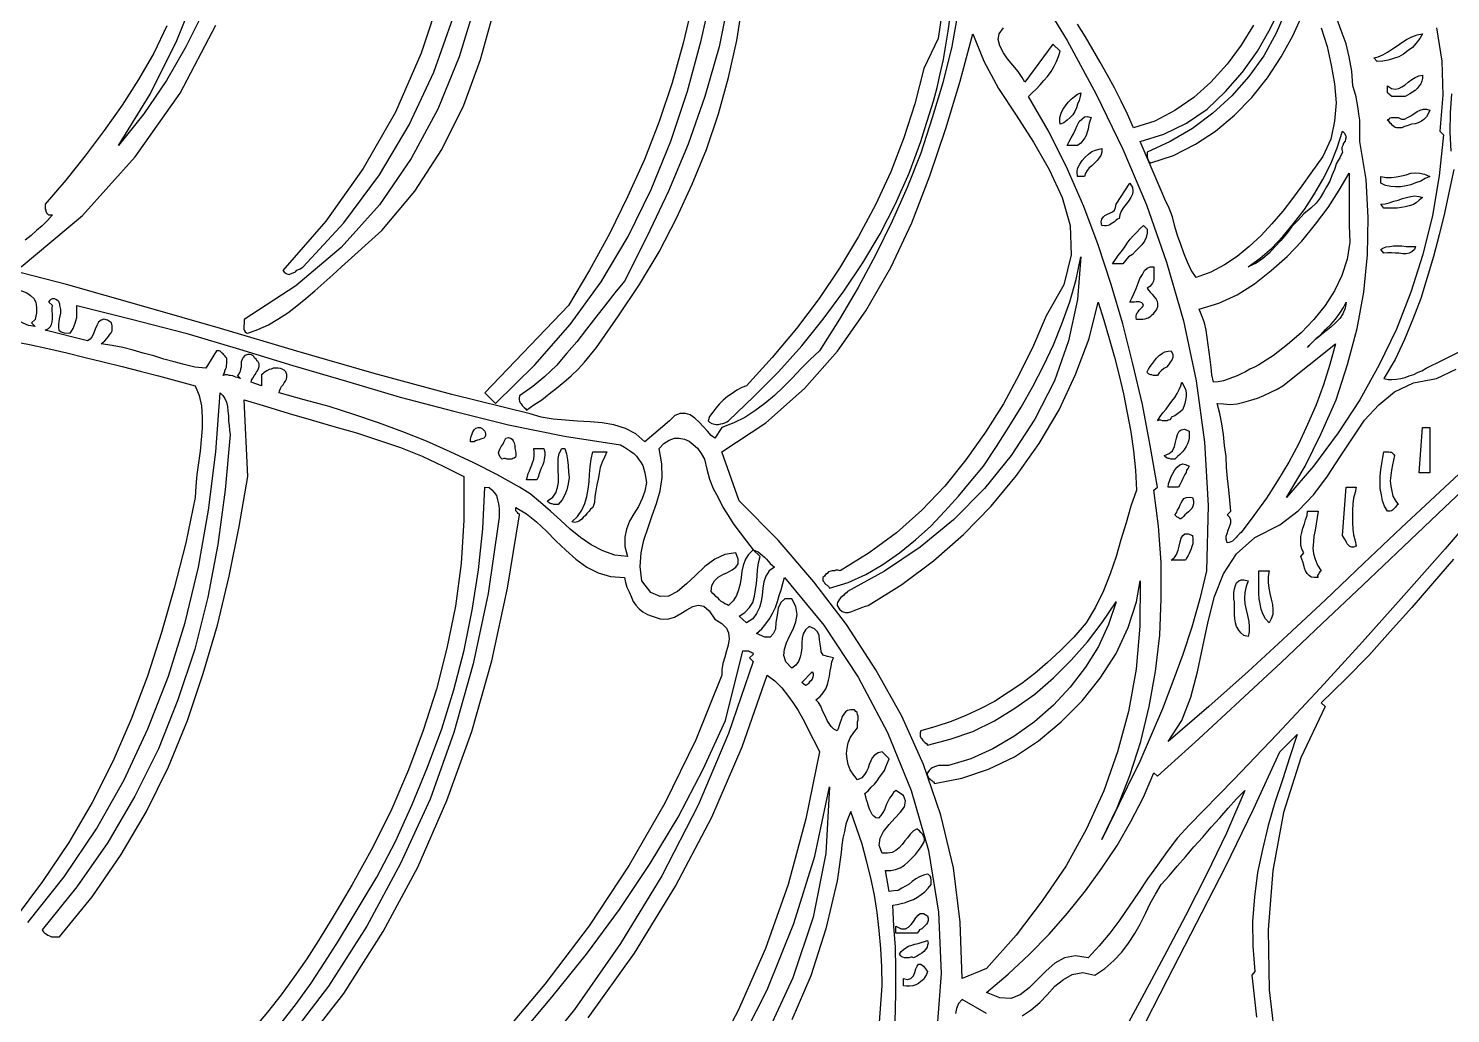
# Model space of a CAD drawing. Extents: x 0.06 to 7.13, y 0.03 to 9.11.
# Drawn here: x 2.583 to 5.284, y 1.072 to 2.943 of the extents above; entities that cross this region are included whole.
import ezdxf

# ---------------------------------------------------------------- set-up
doc = ezdxf.new("R2010")
doc.units = 0
doc.layers.add('1', color=7, linetype='Continuous')

msp = doc.modelspace()

# ---------------------------------------------------------------- linework, layer by layer
for points in [[(5.231, 2.933), (5.226, 2.924), (5.219, 2.915), (5.212, 2.907), (5.204, 2.901), (5.195, 2.894), (5.186, 2.889), (5.176, 2.886), (5.166, 2.883), (5.156, 2.881), (5.145, 2.88), (5.139, 2.887), (5.147, 2.889), (5.156, 2.893), (5.165, 2.898), (5.174, 2.904), (5.183, 2.91), (5.192, 2.916), (5.201, 2.922), (5.211, 2.927), (5.221, 2.931), (5.231, 2.933)], [(5.231, 2.854), (5.231, 2.848), (5.23, 2.843), (5.228, 2.838), (5.225, 2.834), (5.221, 2.829), (5.217, 2.825), (5.212, 2.822), (5.207, 2.819), (5.203, 2.816), (5.198, 2.814), (5.195, 2.814), (5.191, 2.814), (5.187, 2.814), (5.184, 2.814), (5.18, 2.814), (5.177, 2.814), (5.173, 2.814), (5.17, 2.816), (5.168, 2.818), (5.165, 2.821), (5.165, 2.834), (5.172, 2.829), (5.179, 2.828), (5.186, 2.829), (5.192, 2.832), (5.198, 2.836), (5.204, 2.841), (5.211, 2.846), (5.217, 2.85), (5.224, 2.853), (5.231, 2.854)], [(4.582, 2.821), (4.581, 2.814), (4.579, 2.806), (4.576, 2.799), (4.574, 2.792), (4.571, 2.785), (4.567, 2.779), (4.562, 2.774), (4.556, 2.769), (4.55, 2.764), (4.543, 2.761), (4.542, 2.767), (4.542, 2.774), (4.545, 2.782), (4.548, 2.789), (4.553, 2.796), (4.558, 2.803), (4.564, 2.809), (4.57, 2.814), (4.576, 2.818), (4.582, 2.821)], [(5.286, 2.819), (5.284, 2.783), (5.283, 2.746), (5.285, 2.71)], [(5.245, 2.788), (5.242, 2.781), (5.239, 2.775), (5.234, 2.77), (5.229, 2.767), (5.223, 2.764), (5.217, 2.762), (5.21, 2.761), (5.204, 2.759), (5.197, 2.757), (5.192, 2.754), (5.188, 2.754), (5.185, 2.754), (5.182, 2.754), (5.179, 2.755), (5.177, 2.757), (5.174, 2.759), (5.172, 2.761), (5.17, 2.763), (5.168, 2.766), (5.165, 2.768), (5.166, 2.77), (5.168, 2.771), (5.17, 2.773), (5.172, 2.774), (5.174, 2.774), (5.177, 2.774), (5.179, 2.774), (5.182, 2.774), (5.185, 2.774), (5.191, 2.771), (5.197, 2.771), (5.203, 2.774), (5.209, 2.777), (5.215, 2.781), (5.221, 2.785), (5.227, 2.788), (5.233, 2.79), (5.239, 2.79), (5.245, 2.788)], [(4.602, 2.774), (4.6, 2.769), (4.598, 2.763), (4.597, 2.757), (4.596, 2.752), (4.594, 2.746), (4.592, 2.74), (4.59, 2.735), (4.586, 2.73), (4.582, 2.725), (4.576, 2.721), (4.556, 2.721), (4.56, 2.728), (4.564, 2.735), (4.568, 2.743), (4.572, 2.751), (4.575, 2.759), (4.579, 2.766), (4.584, 2.771), (4.589, 2.775), (4.595, 2.776), (4.602, 2.774)], [(4.622, 2.715), (4.622, 2.708), (4.62, 2.702), (4.617, 2.697), (4.613, 2.692), (4.608, 2.687), (4.603, 2.682), (4.598, 2.678), (4.594, 2.673), (4.591, 2.668), (4.589, 2.662), (4.576, 2.662), (4.575, 2.67), (4.576, 2.677), (4.58, 2.685), (4.585, 2.692), (4.59, 2.698), (4.597, 2.704), (4.603, 2.709), (4.61, 2.712), (4.617, 2.714), (4.622, 2.715)], [(5.291, 2.675), (5.282, 2.634), (5.273, 2.592), (5.263, 2.551), (5.252, 2.51), (5.24, 2.47), (5.228, 2.43), (5.213, 2.391), (5.197, 2.352), (5.179, 2.314), (5.158, 2.278), (5.166, 2.276), (5.173, 2.276), (5.182, 2.277), (5.19, 2.278), (5.198, 2.28), (5.206, 2.283), (5.215, 2.286), (5.223, 2.29), (5.23, 2.293), (5.238, 2.298), (5.269, 2.313), (5.301, 2.329)], [(4.655, 2.582), (4.652, 2.581), (4.649, 2.579), (4.646, 2.576), (4.643, 2.574), (4.64, 2.572), (4.637, 2.57), (4.634, 2.569), (4.63, 2.568), (4.627, 2.568), (4.622, 2.569), (4.621, 2.576), (4.622, 2.581), (4.625, 2.585), (4.628, 2.588), (4.633, 2.59), (4.637, 2.592), (4.642, 2.595), (4.646, 2.598), (4.648, 2.603), (4.649, 2.609), (4.675, 2.649), (4.68, 2.641), (4.681, 2.634), (4.68, 2.628), (4.677, 2.622), (4.673, 2.615), (4.668, 2.609), (4.663, 2.603), (4.659, 2.596), (4.656, 2.589), (4.655, 2.582)], [(5.245, 2.662), (5.236, 2.658), (5.228, 2.653), (5.218, 2.65), (5.209, 2.646), (5.2, 2.644), (5.19, 2.642), (5.18, 2.642), (5.171, 2.643), (5.161, 2.645), (5.152, 2.649), (5.152, 2.662), (5.162, 2.66), (5.172, 2.66), (5.182, 2.661), (5.191, 2.663), (5.2, 2.665), (5.209, 2.668), (5.218, 2.669), (5.226, 2.668), (5.235, 2.666), (5.245, 2.662)], [(5.231, 2.622), (5.225, 2.617), (5.219, 2.612), (5.213, 2.608), (5.206, 2.606), (5.198, 2.604), (5.191, 2.603), (5.183, 2.602), (5.175, 2.602), (5.167, 2.602), (5.158, 2.602), (5.152, 2.609), (5.16, 2.61), (5.168, 2.612), (5.177, 2.615), (5.185, 2.617), (5.193, 2.62), (5.201, 2.622), (5.209, 2.624), (5.216, 2.625), (5.224, 2.624), (5.231, 2.622)], [(4.708, 2.562), (4.708, 2.554), (4.706, 2.546), (4.703, 2.539), (4.698, 2.532), (4.692, 2.526), (4.686, 2.52), (4.68, 2.514), (4.673, 2.509), (4.667, 2.502), (4.662, 2.496), (4.642, 2.496), (4.648, 2.504), (4.653, 2.512), (4.659, 2.519), (4.665, 2.527), (4.67, 2.535), (4.676, 2.543), (4.682, 2.55), (4.689, 2.557), (4.695, 2.563), (4.701, 2.569), (4.708, 2.562)], [(5.218, 2.529), (5.216, 2.523), (5.211, 2.519), (5.206, 2.516), (5.2, 2.515), (5.194, 2.515), (5.186, 2.516), (5.179, 2.516), (5.172, 2.517), (5.165, 2.517), (5.158, 2.516), (5.152, 2.523), (5.156, 2.526), (5.162, 2.528), (5.169, 2.529), (5.176, 2.53), (5.185, 2.53), (5.192, 2.53), (5.2, 2.529), (5.207, 2.529), (5.213, 2.529), (5.218, 2.529)], [(4.721, 2.49), (4.721, 2.485), (4.721, 2.48), (4.721, 2.476), (4.721, 2.471), (4.721, 2.467), (4.72, 2.463), (4.718, 2.459), (4.716, 2.456), (4.713, 2.453), (4.708, 2.45), (4.711, 2.446), (4.714, 2.442), (4.718, 2.438), (4.721, 2.434), (4.725, 2.429), (4.727, 2.425), (4.728, 2.42), (4.728, 2.414), (4.726, 2.409), (4.721, 2.403), (4.719, 2.4), (4.716, 2.397), (4.713, 2.395), (4.71, 2.393), (4.707, 2.392), (4.704, 2.391), (4.7, 2.39), (4.696, 2.39), (4.692, 2.39), (4.688, 2.39), (4.687, 2.394), (4.687, 2.397), (4.688, 2.4), (4.689, 2.403), (4.691, 2.405), (4.693, 2.408), (4.695, 2.41), (4.697, 2.412), (4.699, 2.414), (4.701, 2.417), (4.7, 2.42), (4.698, 2.422), (4.695, 2.423), (4.693, 2.424), (4.69, 2.424), (4.687, 2.424), (4.684, 2.423), (4.681, 2.423), (4.678, 2.423), (4.675, 2.423), (4.679, 2.431), (4.683, 2.439), (4.687, 2.449), (4.691, 2.459), (4.694, 2.468), (4.699, 2.476), (4.703, 2.483), (4.708, 2.488), (4.714, 2.49), (4.721, 2.49)], [(4.754, 2.331), (4.757, 2.324), (4.757, 2.318), (4.755, 2.313), (4.752, 2.309), (4.749, 2.304), (4.745, 2.3), (4.74, 2.297), (4.735, 2.293), (4.731, 2.289), (4.728, 2.284), (4.725, 2.284), (4.722, 2.284), (4.72, 2.284), (4.717, 2.285), (4.715, 2.285), (4.713, 2.286), (4.711, 2.287), (4.709, 2.289), (4.708, 2.291), (4.711, 2.296), (4.714, 2.301), (4.718, 2.307), (4.722, 2.312), (4.726, 2.317), (4.731, 2.322), (4.737, 2.326), (4.742, 2.329), (4.748, 2.33), (4.754, 2.331)], [(4.781, 2.258), (4.782, 2.251), (4.782, 2.244), (4.781, 2.237), (4.78, 2.231), (4.778, 2.225), (4.775, 2.219), (4.771, 2.215), (4.766, 2.211), (4.761, 2.207), (4.754, 2.205), (4.753, 2.202), (4.751, 2.2), (4.748, 2.199), (4.746, 2.198), (4.743, 2.198), (4.74, 2.198), (4.737, 2.198), (4.734, 2.199), (4.731, 2.199), (4.728, 2.198), (4.733, 2.206), (4.738, 2.213), (4.744, 2.22), (4.75, 2.228), (4.755, 2.235), (4.761, 2.242), (4.765, 2.25), (4.769, 2.257), (4.772, 2.264), (4.774, 2.271), (4.781, 2.258)], [(3.45, 2.178), (3.451, 2.173), (3.451, 2.17), (3.45, 2.167), (3.448, 2.165), (3.446, 2.164), (3.442, 2.163), (3.439, 2.162), (3.436, 2.161), (3.432, 2.16), (3.43, 2.158), (3.423, 2.158), (3.423, 2.163), (3.424, 2.168), (3.426, 2.173), (3.427, 2.177), (3.43, 2.181), (3.433, 2.184), (3.437, 2.185), (3.441, 2.185), (3.445, 2.183), (3.45, 2.178)], [(3.509, 2.132), (3.508, 2.129), (3.506, 2.127), (3.503, 2.126), (3.501, 2.125), (3.498, 2.125), (3.495, 2.125), (3.492, 2.125), (3.489, 2.126), (3.486, 2.126), (3.483, 2.125), (3.479, 2.129), (3.477, 2.133), (3.476, 2.137), (3.477, 2.141), (3.479, 2.145), (3.481, 2.149), (3.484, 2.153), (3.486, 2.157), (3.488, 2.161), (3.49, 2.165), (3.495, 2.166), (3.499, 2.165), (3.502, 2.163), (3.504, 2.16), (3.506, 2.156), (3.507, 2.151), (3.507, 2.146), (3.508, 2.141), (3.509, 2.136), (3.509, 2.132)], [(4.788, 2.178), (4.788, 2.172), (4.788, 2.165), (4.787, 2.159), (4.785, 2.154), (4.782, 2.149), (4.779, 2.144), (4.775, 2.139), (4.77, 2.134), (4.766, 2.13), (4.761, 2.125), (4.758, 2.125), (4.755, 2.125), (4.753, 2.125), (4.75, 2.126), (4.748, 2.126), (4.746, 2.127), (4.744, 2.128), (4.742, 2.13), (4.741, 2.132), (4.75, 2.136), (4.756, 2.141), (4.76, 2.149), (4.762, 2.157), (4.764, 2.165), (4.766, 2.172), (4.769, 2.178), (4.773, 2.181), (4.779, 2.182), (4.788, 2.178)], [(5.245, 2.099), (5.225, 2.099), (5.231, 2.185), (5.245, 2.185), (5.245, 2.099)], [(3.562, 2.145), (3.564, 2.138), (3.564, 2.132), (3.563, 2.125), (3.562, 2.12), (3.56, 2.114), (3.557, 2.108), (3.555, 2.103), (3.553, 2.097), (3.551, 2.091), (3.549, 2.086), (3.529, 2.086), (3.531, 2.092), (3.532, 2.098), (3.535, 2.103), (3.537, 2.108), (3.539, 2.114), (3.541, 2.12), (3.543, 2.125), (3.544, 2.132), (3.544, 2.138), (3.543, 2.145), (3.562, 2.145)], [(3.602, 2.145), (3.605, 2.135), (3.607, 2.124), (3.608, 2.113), (3.609, 2.101), (3.61, 2.09), (3.608, 2.078), (3.606, 2.067), (3.602, 2.057), (3.597, 2.048), (3.589, 2.039), (3.586, 2.039), (3.583, 2.039), (3.581, 2.039), (3.578, 2.04), (3.576, 2.04), (3.574, 2.041), (3.572, 2.042), (3.57, 2.044), (3.569, 2.046), (3.579, 2.053), (3.585, 2.061), (3.588, 2.071), (3.59, 2.081), (3.59, 2.092), (3.589, 2.104), (3.589, 2.115), (3.589, 2.126), (3.591, 2.136), (3.596, 2.145), (3.602, 2.145)], [(3.682, 2.139), (3.677, 2.129), (3.673, 2.119), (3.669, 2.109), (3.667, 2.098), (3.665, 2.087), (3.663, 2.076), (3.661, 2.065), (3.659, 2.054), (3.658, 2.043), (3.655, 2.033), (3.651, 2.03), (3.648, 2.026), (3.644, 2.022), (3.641, 2.018), (3.637, 2.014), (3.634, 2.011), (3.63, 2.008), (3.626, 2.006), (3.621, 2.005), (3.615, 2.006), (3.626, 2.016), (3.634, 2.028), (3.64, 2.041), (3.644, 2.054), (3.646, 2.068), (3.648, 2.082), (3.649, 2.096), (3.65, 2.111), (3.652, 2.125), (3.655, 2.139), (3.682, 2.139)], [(5.178, 2.132), (5.176, 2.123), (5.174, 2.114), (5.172, 2.104), (5.171, 2.094), (5.17, 2.084), (5.171, 2.074), (5.173, 2.064), (5.175, 2.055), (5.179, 2.047), (5.185, 2.039), (5.183, 2.038), (5.181, 2.036), (5.18, 2.034), (5.178, 2.032), (5.176, 2.03), (5.174, 2.028), (5.172, 2.027), (5.17, 2.026), (5.168, 2.026), (5.165, 2.026), (5.159, 2.036), (5.155, 2.046), (5.153, 2.057), (5.151, 2.069), (5.151, 2.081), (5.151, 2.093), (5.152, 2.105), (5.154, 2.117), (5.156, 2.128), (5.158, 2.139), (5.161, 2.139), (5.164, 2.139), (5.167, 2.139), (5.17, 2.138), (5.172, 2.138), (5.174, 2.137), (5.175, 2.136), (5.177, 2.134), (5.178, 2.132)], [(4.788, 2.112), (4.786, 2.108), (4.783, 2.104), (4.782, 2.1), (4.78, 2.096), (4.778, 2.092), (4.776, 2.088), (4.774, 2.084), (4.772, 2.08), (4.77, 2.076), (4.768, 2.072), (4.748, 2.072), (4.749, 2.078), (4.751, 2.085), (4.754, 2.092), (4.757, 2.098), (4.761, 2.105), (4.765, 2.11), (4.77, 2.114), (4.776, 2.116), (4.781, 2.115), (4.788, 2.112)], [(5.105, 2.072), (5.103, 2.062), (5.1, 2.051), (5.099, 2.04), (5.098, 2.028), (5.098, 2.016), (5.098, 2.004), (5.099, 1.992), (5.1, 1.981), (5.103, 1.97), (5.105, 1.96), (5.1, 1.958), (5.097, 1.958), (5.093, 1.959), (5.091, 1.961), (5.088, 1.964), (5.087, 1.967), (5.085, 1.971), (5.083, 1.974), (5.081, 1.977), (5.079, 1.98), (5.086, 2.072), (5.105, 2.072)], [(4.794, 2.052), (4.796, 2.046), (4.796, 2.04), (4.795, 2.036), (4.793, 2.031), (4.79, 2.028), (4.787, 2.025), (4.783, 2.022), (4.78, 2.019), (4.777, 2.016), (4.774, 2.013), (4.772, 2.012), (4.77, 2.012), (4.769, 2.013), (4.767, 2.014), (4.765, 2.015), (4.764, 2.016), (4.762, 2.018), (4.761, 2.019), (4.764, 2.023), (4.766, 2.028), (4.769, 2.033), (4.771, 2.038), (4.773, 2.042), (4.776, 2.047), (4.778, 2.05), (4.783, 2.052), (4.788, 2.053), (4.794, 2.052)], [(5.033, 2.026), (5.031, 2.014), (5.029, 2.002), (5.027, 1.99), (5.025, 1.979), (5.024, 1.968), (5.023, 1.956), (5.024, 1.945), (5.027, 1.935), (5.032, 1.924), (5.039, 1.913), (5.038, 1.912), (5.036, 1.911), (5.035, 1.909), (5.034, 1.908), (5.033, 1.906), (5.032, 1.904), (5.032, 1.902), (5.033, 1.9), (5.026, 1.9), (5.02, 1.901), (5.016, 1.904), (5.012, 1.908), (5.009, 1.913), (5.007, 1.918), (5.006, 1.924), (5.004, 1.93), (5.002, 1.935), (5, 1.94), (5.006, 1.947), (5.002, 1.954), (5, 1.962), (5, 1.971), (5, 1.978), (5.002, 1.986), (5.004, 1.994), (5.007, 2.002), (5.009, 2.01), (5.012, 2.018), (5.013, 2.026), (5.033, 2.026)], [(4.794, 1.98), (4.795, 1.974), (4.795, 1.969), (4.795, 1.964), (4.793, 1.959), (4.792, 1.955), (4.79, 1.95), (4.788, 1.946), (4.786, 1.942), (4.783, 1.937), (4.781, 1.933), (4.754, 1.933), (4.76, 1.938), (4.764, 1.944), (4.767, 1.952), (4.769, 1.96), (4.771, 1.968), (4.773, 1.975), (4.776, 1.98), (4.78, 1.983), (4.786, 1.983), (4.794, 1.98)], [(5.29, 1.935), (5.25, 1.889), (5.211, 1.843), (5.17, 1.798), (5.129, 1.752), (5.085, 1.707), (5.039, 1.662), (5.046, 1.655), (5, 1.558), (4.967, 1.454), (4.947, 1.344), (4.938, 1.231), (4.94, 1.117), (4.953, 1.003)], [(4.9, 1.894), (4.896, 1.883), (4.894, 1.872), (4.893, 1.861), (4.894, 1.85), (4.896, 1.839), (4.899, 1.828), (4.901, 1.817), (4.902, 1.807), (4.902, 1.797), (4.9, 1.788), (4.892, 1.79), (4.886, 1.795), (4.882, 1.8), (4.878, 1.807), (4.876, 1.814), (4.875, 1.822), (4.874, 1.83), (4.874, 1.838), (4.874, 1.846), (4.874, 1.854), (4.873, 1.86), (4.873, 1.866), (4.873, 1.872), (4.874, 1.879), (4.876, 1.885), (4.878, 1.89), (4.882, 1.894), (4.887, 1.896), (4.892, 1.896), (4.9, 1.894)], [(4.94, 1.913), (4.938, 1.902), (4.938, 1.891), (4.939, 1.88), (4.941, 1.87), (4.944, 1.859), (4.946, 1.849), (4.947, 1.839), (4.947, 1.83), (4.944, 1.822), (4.94, 1.814), (4.933, 1.822), (4.928, 1.831), (4.925, 1.84), (4.923, 1.85), (4.921, 1.86), (4.92, 1.87), (4.92, 1.881), (4.92, 1.892), (4.92, 1.903), (4.92, 1.913), (4.94, 1.913)], [(4.195, 0.995), (4.205, 1.125), (4.204, 1.161), (4.202, 1.196), (4.199, 1.23), (4.195, 1.264), (4.19, 1.297), (4.183, 1.33), (4.175, 1.362), (4.167, 1.394), (4.156, 1.425), (4.145, 1.456), (4.14, 1.444), (4.136, 1.432), (4.133, 1.418), (4.13, 1.405), (4.128, 1.392), (4.127, 1.378), (4.125, 1.365), (4.123, 1.351), (4.121, 1.337), (4.119, 1.324), (4.098, 1.233), (4.069, 1.144), (4.033, 1.06)], [(4.291, 1.258), (4.292, 1.253), (4.292, 1.249), (4.291, 1.245), (4.289, 1.242), (4.286, 1.239), (4.283, 1.236), (4.28, 1.233), (4.276, 1.231), (4.274, 1.228), (4.271, 1.225), (4.231, 1.225), (4.231, 1.238), (4.241, 1.233), (4.249, 1.233), (4.255, 1.236), (4.26, 1.241), (4.264, 1.247), (4.269, 1.254), (4.273, 1.259), (4.277, 1.262), (4.283, 1.262), (4.291, 1.258)], [(4.291, 1.211), (4.292, 1.206), (4.291, 1.202), (4.29, 1.198), (4.287, 1.194), (4.284, 1.19), (4.28, 1.187), (4.276, 1.184), (4.272, 1.182), (4.268, 1.18), (4.264, 1.178), (4.262, 1.179), (4.259, 1.179), (4.256, 1.178), (4.253, 1.178), (4.25, 1.178), (4.247, 1.178), (4.244, 1.179), (4.242, 1.18), (4.24, 1.182), (4.238, 1.185), (4.241, 1.19), (4.245, 1.194), (4.25, 1.197), (4.255, 1.2), (4.261, 1.202), (4.267, 1.204), (4.273, 1.205), (4.279, 1.207), (4.285, 1.209), (4.291, 1.211)], [(4.291, 1.152), (4.289, 1.146), (4.286, 1.141), (4.283, 1.137), (4.278, 1.133), (4.274, 1.129), (4.269, 1.127), (4.263, 1.125), (4.257, 1.124), (4.251, 1.124), (4.245, 1.125), (4.245, 1.139), (4.253, 1.137), (4.259, 1.139), (4.264, 1.144), (4.267, 1.15), (4.269, 1.157), (4.271, 1.162), (4.274, 1.166), (4.278, 1.166), (4.283, 1.162), (4.291, 1.152)], [(4.403, 1.072), (4.357, 1.099), (4.35, 1.091), (4.346, 1.082), (4.344, 1.072)]]:
    msp.add_lwpolyline(points)
at = {"layer": '1'}
for points in [[(2.915, 2.974), (2.882, 2.908), (2.845, 2.844), (2.802, 2.781), (2.754, 2.721), (2.814, 2.818), (2.865, 2.92), (2.908, 3.027)], [(3.367, 3.011), (3.329, 2.896), (3.28, 2.784), (3.219, 2.677), (3.148, 2.577), (3.066, 2.483), (3.07, 2.479), (3.074, 2.477), (3.078, 2.476), (3.081, 2.477), (3.086, 2.479), (3.09, 2.481), (3.093, 2.484), (3.098, 2.486), (3.101, 2.488), (3.105, 2.49), (3.182, 2.574), (3.25, 2.665), (3.306, 2.76), (3.353, 2.86), (3.39, 2.964)], [(3.845, 2.992), (3.827, 2.915), (3.806, 2.84), (3.781, 2.766), (3.753, 2.694), (3.721, 2.623), (3.687, 2.553), (3.649, 2.484), (3.609, 2.417), (3.45, 2.251), (3.47, 2.231), (3.545, 2.304), (3.612, 2.381), (3.671, 2.462), (3.722, 2.548), (3.766, 2.637), (3.803, 2.729), (3.835, 2.824), (3.861, 2.92), (3.883, 3.019)], [(3.914, 3.003), (3.895, 2.908), (3.868, 2.814), (3.836, 2.723), (3.799, 2.634), (3.758, 2.547), (3.715, 2.463), (3.697, 2.441), (3.679, 2.418), (3.661, 2.395), (3.643, 2.372), (3.625, 2.348), (3.606, 2.326), (3.586, 2.303), (3.564, 2.282), (3.541, 2.263), (3.516, 2.245), (3.515, 2.241), (3.515, 2.238), (3.516, 2.235), (3.517, 2.232), (3.519, 2.23), (3.521, 2.227), (3.523, 2.225), (3.525, 2.223), (3.527, 2.221), (3.529, 2.218), (3.543, 2.228), (3.558, 2.238), (3.572, 2.249), (3.586, 2.26), (3.6, 2.271), (3.614, 2.283), (3.627, 2.296), (3.639, 2.309), (3.651, 2.323), (3.662, 2.337), (3.704, 2.397), (3.744, 2.457), (3.781, 2.519), (3.814, 2.583), (3.844, 2.647), (3.871, 2.713), (3.894, 2.781), (3.913, 2.85), (3.929, 2.92), (3.94, 2.993)], [(4.496, 3.019), (4.556, 2.92), (4.611, 2.818), (4.662, 2.714), (4.707, 2.608), (4.745, 2.499), (4.777, 2.388), (4.801, 2.274), (4.817, 2.157), (4.824, 2.037), (4.821, 1.913), (4.808, 1.86), (4.793, 1.806), (4.776, 1.754), (4.757, 1.703), (4.737, 1.651), (4.716, 1.601), (4.694, 1.551), (4.67, 1.502), (4.646, 1.452), (4.622, 1.403), (4.651, 1.463), (4.675, 1.524), (4.696, 1.589), (4.712, 1.655), (4.724, 1.722), (4.732, 1.791), (4.735, 1.86), (4.735, 1.929), (4.73, 1.998), (4.721, 2.066), (4.728, 2.072), (4.714, 2.151), (4.699, 2.229), (4.681, 2.306), (4.662, 2.382), (4.64, 2.457), (4.615, 2.532), (4.588, 2.605), (4.557, 2.676), (4.522, 2.746), (4.483, 2.814), (4.49, 2.821), (4.497, 2.828), (4.505, 2.836), (4.512, 2.844), (4.519, 2.852), (4.526, 2.861), (4.531, 2.87), (4.536, 2.88), (4.54, 2.89), (4.543, 2.9), (4.529, 2.913), (4.476, 2.841), (4.471, 2.85), (4.463, 2.861), (4.453, 2.873), (4.443, 2.885), (4.435, 2.897), (4.428, 2.91), (4.425, 2.922), (4.427, 2.933), (4.435, 2.944)], [(4.35, 2.98), (4.337, 2.909), (4.32, 2.84), (4.3, 2.773), (4.278, 2.706), (4.252, 2.641), (4.224, 2.577), (4.193, 2.514), (4.159, 2.451), (4.124, 2.391), (4.086, 2.331), (4.068, 2.314), (4.051, 2.297), (4.034, 2.279), (4.017, 2.262), (4, 2.246), (3.982, 2.231), (3.963, 2.217), (3.944, 2.204), (3.923, 2.194), (3.9, 2.185), (3.887, 2.165), (3.88, 2.17), (3.873, 2.178), (3.865, 2.187), (3.857, 2.195), (3.849, 2.203), (3.84, 2.209), (3.831, 2.212), (3.821, 2.212), (3.811, 2.208), (3.801, 2.198), (3.754, 2.158), (3.737, 2.173), (3.717, 2.183), (3.695, 2.19), (3.673, 2.194), (3.65, 2.196), (3.626, 2.197), (3.603, 2.199), (3.58, 2.201), (3.557, 2.205), (3.536, 2.211), (3.387, 2.248), (3.24, 2.288), (3.093, 2.33), (2.948, 2.373), (2.802, 2.415), (2.655, 2.457), (2.507, 2.495)], [(3.433, 2.992), (3.401, 2.889), (3.361, 2.79), (3.31, 2.696), (3.25, 2.608), (3.177, 2.527), (3.091, 2.454), (2.993, 2.39), (2.993, 2.387), (2.993, 2.384), (2.993, 2.382), (2.992, 2.379), (2.992, 2.375), (2.992, 2.372), (2.993, 2.37), (2.995, 2.367), (2.997, 2.365), (3, 2.364), (3.019, 2.371), (3.039, 2.38), (3.057, 2.391), (3.076, 2.403), (3.093, 2.416), (3.11, 2.43), (3.127, 2.445), (3.144, 2.46), (3.161, 2.475), (3.178, 2.49), (3.254, 2.559), (3.317, 2.634), (3.368, 2.713), (3.41, 2.797), (3.442, 2.884), (3.467, 2.975)], [(4.319, 2.976), (4.311, 2.924), (4.284, 2.867), (4.267, 2.8), (4.246, 2.735), (4.221, 2.671), (4.192, 2.608), (4.16, 2.548), (4.124, 2.488), (4.085, 2.43), (4.042, 2.373), (3.996, 2.318), (3.947, 2.264), (3.938, 2.261), (3.929, 2.256), (3.92, 2.25), (3.911, 2.244), (3.903, 2.237), (3.896, 2.23), (3.889, 2.222), (3.883, 2.214), (3.877, 2.206), (3.874, 2.198), (3.877, 2.195), (3.881, 2.193), (3.884, 2.192), (3.889, 2.191), (3.894, 2.191), (3.898, 2.192), (3.902, 2.193), (3.906, 2.194), (3.91, 2.196), (3.913, 2.198), (3.961, 2.244), (4.008, 2.291), (4.052, 2.34), (4.093, 2.391), (4.132, 2.444), (4.168, 2.498), (4.201, 2.553), (4.23, 2.61), (4.256, 2.668), (4.278, 2.728), (4.286, 2.753), (4.294, 2.779), (4.302, 2.805), (4.309, 2.831), (4.315, 2.857), (4.321, 2.884), (4.326, 2.911), (4.33, 2.938), (4.334, 2.965)], [(5.039, 2.944), (5.05, 2.909), (5.058, 2.873), (5.064, 2.838), (5.067, 2.802), (5.064, 2.767), (5.057, 2.733), (5.042, 2.7), (5.019, 2.668), (5.002, 2.644), (4.984, 2.62), (4.966, 2.596), (4.945, 2.572), (4.925, 2.55), (4.902, 2.529), (4.879, 2.51), (4.855, 2.494), (4.829, 2.48), (4.801, 2.47), (4.792, 2.484), (4.785, 2.499), (4.778, 2.516), (4.772, 2.533), (4.766, 2.55), (4.761, 2.567), (4.756, 2.585), (4.75, 2.602), (4.742, 2.619), (4.735, 2.635), (4.695, 2.728), (4.74, 2.742), (4.783, 2.763), (4.822, 2.79), (4.857, 2.823), (4.889, 2.86), (4.918, 2.9), (4.942, 2.942), (4.963, 2.985)], [(4.972, 2.978), (4.953, 2.934), (4.93, 2.891), (4.901, 2.852), (4.869, 2.815), (4.833, 2.782), (4.794, 2.753), (4.752, 2.728), (4.708, 2.708)], [(2.569, 2.49), (2.686, 2.588), (2.786, 2.699), (2.871, 2.82), (2.939, 2.949)], [(2.846, 2.948), (2.821, 2.896), (2.792, 2.846), (2.761, 2.797), (2.727, 2.749), (2.691, 2.701), (2.654, 2.655), (2.615, 2.609), (2.615, 2.606), (2.615, 2.603), (2.615, 2.6), (2.616, 2.598), (2.616, 2.596), (2.617, 2.593), (2.618, 2.592), (2.62, 2.59), (2.622, 2.589), (2.629, 2.589), (2.619, 2.578), (2.609, 2.568), (2.598, 2.559), (2.588, 2.55), (2.577, 2.541)], [(4.91, 2.949), (4.887, 2.911), (4.86, 2.875), (4.829, 2.841), (4.797, 2.812), (4.761, 2.787), (4.723, 2.767), (4.682, 2.754), (4.671, 2.78), (4.659, 2.805), (4.646, 2.83), (4.633, 2.854), (4.619, 2.879), (4.605, 2.903), (4.591, 2.927), (4.576, 2.951)], [(4.708, 2.708), (4.708, 2.705), (4.708, 2.702), (4.708, 2.7), (4.709, 2.697), (4.709, 2.695), (4.71, 2.693), (4.711, 2.691), (4.713, 2.689), (4.715, 2.688), (4.758, 2.702), (4.8, 2.723), (4.838, 2.748), (4.874, 2.778), (4.907, 2.812), (4.937, 2.849), (4.963, 2.889), (4.985, 2.929), (5.004, 2.971)], [(5.258, 2.944), (5.268, 2.881), (5.27, 2.816), (5.264, 2.748), (5.271, 2.741), (5.263, 2.663), (5.25, 2.588), (5.232, 2.514), (5.209, 2.442), (5.182, 2.372), (5.149, 2.304), (5.112, 2.238), (5.071, 2.175), (5.024, 2.112), (4.973, 2.052), (5.008, 2.112), (5.039, 2.174), (5.067, 2.238), (5.089, 2.305), (5.107, 2.373), (5.12, 2.442), (5.127, 2.513), (5.128, 2.584), (5.124, 2.656), (5.112, 2.728), (5.112, 2.737), (5.112, 2.747), (5.112, 2.758), (5.112, 2.769), (5.11, 2.78), (5.109, 2.791), (5.107, 2.802), (5.105, 2.813), (5.102, 2.824), (5.099, 2.834), (5.097, 2.862), (5.092, 2.889), (5.086, 2.914), (5.077, 2.939), (5.068, 2.964)], [(4.516, 2.397), (4.492, 2.341), (4.465, 2.286), (4.435, 2.23), (4.401, 2.176), (4.364, 2.124), (4.324, 2.074), (4.28, 2.028), (4.232, 1.985), (4.18, 1.947), (4.125, 1.913), (4.121, 1.914), (4.117, 1.914), (4.114, 1.913), (4.11, 1.913), (4.107, 1.912), (4.103, 1.911), (4.1, 1.908), (4.097, 1.906), (4.095, 1.903), (4.092, 1.9), (4.092, 1.897), (4.092, 1.895), (4.093, 1.893), (4.095, 1.891), (4.096, 1.889), (4.098, 1.887), (4.1, 1.886), (4.102, 1.884), (4.104, 1.882), (4.105, 1.88), (4.14, 1.891), (4.174, 1.906), (4.206, 1.925), (4.238, 1.947), (4.268, 1.972), (4.297, 1.998), (4.324, 2.026), (4.35, 2.055), (4.374, 2.084), (4.397, 2.112), (4.422, 2.149), (4.446, 2.187), (4.469, 2.224), (4.491, 2.263), (4.511, 2.302), (4.53, 2.342), (4.546, 2.382), (4.561, 2.424), (4.573, 2.466), (4.582, 2.509), (4.576, 2.428), (4.559, 2.35), (4.532, 2.274), (4.495, 2.201), (4.45, 2.132), (4.399, 2.069), (4.34, 2.01), (4.277, 1.958), (4.209, 1.912), (4.139, 1.874), (4.137, 1.871), (4.134, 1.869), (4.131, 1.866), (4.129, 1.864), (4.126, 1.862), (4.124, 1.859), (4.122, 1.856), (4.12, 1.853), (4.119, 1.85), (4.119, 1.847), (4.124, 1.84), (4.129, 1.836), (4.135, 1.834), (4.141, 1.834), (4.147, 1.836), (4.153, 1.838), (4.16, 1.841), (4.166, 1.843), (4.173, 1.846), (4.178, 1.847), (4.242, 1.887), (4.302, 1.932), (4.359, 1.982), (4.412, 2.036), (4.46, 2.094), (4.503, 2.155), (4.541, 2.219), (4.572, 2.286), (4.598, 2.354), (4.615, 2.423), (4.626, 2.389), (4.636, 2.354), (4.646, 2.319), (4.655, 2.284), (4.663, 2.249), (4.67, 2.213), (4.677, 2.177), (4.682, 2.141), (4.686, 2.104), (4.688, 2.066), (4.677, 2.036), (4.668, 2.004), (4.658, 1.972), (4.649, 1.94), (4.638, 1.907), (4.625, 1.875), (4.61, 1.844), (4.592, 1.814), (4.569, 1.787), (4.543, 1.761), (4.519, 1.739), (4.495, 1.718), (4.47, 1.699), (4.444, 1.682), (4.418, 1.665), (4.391, 1.651), (4.364, 1.638), (4.336, 1.627), (4.307, 1.617), (4.278, 1.609), (4.277, 1.605), (4.277, 1.602), (4.277, 1.599), (4.278, 1.596), (4.28, 1.594), (4.282, 1.591), (4.284, 1.589), (4.286, 1.587), (4.289, 1.585), (4.291, 1.582), (4.334, 1.593), (4.377, 1.608), (4.418, 1.628), (4.457, 1.652), (4.495, 1.679), (4.53, 1.71), (4.564, 1.743), (4.595, 1.778), (4.623, 1.815), (4.649, 1.854), (4.635, 1.811), (4.616, 1.769), (4.591, 1.73), (4.562, 1.692), (4.53, 1.658), (4.494, 1.626), (4.455, 1.598), (4.415, 1.575), (4.373, 1.556), (4.331, 1.543), (4.326, 1.543), (4.322, 1.543), (4.317, 1.543), (4.312, 1.543), (4.308, 1.542), (4.304, 1.541), (4.3, 1.539), (4.297, 1.537), (4.294, 1.534), (4.291, 1.529), (4.29, 1.526), (4.291, 1.524), (4.292, 1.522), (4.293, 1.52), (4.295, 1.518), (4.297, 1.516), (4.299, 1.515), (4.301, 1.513), (4.302, 1.512), (4.304, 1.509), (4.356, 1.519), (4.407, 1.536), (4.456, 1.56), (4.502, 1.59), (4.545, 1.626), (4.585, 1.666), (4.619, 1.709), (4.649, 1.756), (4.672, 1.805), (4.688, 1.854), (4.695, 1.894), (4.694, 1.808), (4.687, 1.726), (4.673, 1.646), (4.652, 1.569), (4.626, 1.495), (4.593, 1.423), (4.554, 1.353), (4.509, 1.286), (4.459, 1.221), (4.403, 1.158), (4.357, 1.139), (4.353, 1.246), (4.34, 1.349), (4.316, 1.449), (4.283, 1.545), (4.242, 1.637), (4.193, 1.725), (4.137, 1.811), (4.075, 1.892), (4.007, 1.971), (3.933, 2.046), (3.9, 2.139), (3.984, 2.194), (4.057, 2.259), (4.12, 2.33), (4.174, 2.407), (4.221, 2.489), (4.261, 2.574), (4.295, 2.663), (4.326, 2.753), (4.353, 2.843), (4.377, 2.933), (4.398, 2.881), (4.426, 2.829), (4.459, 2.778), (4.492, 2.727), (4.522, 2.675), (4.547, 2.622), (4.562, 2.569), (4.564, 2.513), (4.55, 2.456), (4.516, 2.397)], [(5.079, 2.708), (5.074, 2.697), (5.068, 2.687), (5.064, 2.675), (5.059, 2.664), (5.055, 2.653), (5.049, 2.642), (5.043, 2.632), (5.037, 2.621), (5.029, 2.611), (5.019, 2.602), (5.006, 2.591), (4.995, 2.579), (4.983, 2.567), (4.973, 2.553), (4.962, 2.54), (4.951, 2.528), (4.94, 2.516), (4.928, 2.506), (4.915, 2.497), (4.9, 2.49), (4.923, 2.507), (4.945, 2.526), (4.966, 2.548), (4.987, 2.573), (5.007, 2.599), (5.025, 2.627), (5.042, 2.656), (5.057, 2.686), (5.069, 2.716), (5.079, 2.748), (5.083, 2.744), (5.085, 2.74), (5.086, 2.737), (5.085, 2.733), (5.084, 2.729), (5.081, 2.725), (5.08, 2.721), (5.078, 2.717), (5.078, 2.713), (5.079, 2.708)], [(5.092, 2.569), (5.093, 2.537), (5.088, 2.505), (5.078, 2.474), (5.064, 2.445), (5.046, 2.417), (5.025, 2.39), (5.001, 2.365), (4.975, 2.343), (4.948, 2.322), (4.92, 2.304), (4.912, 2.3), (4.903, 2.296), (4.895, 2.291), (4.887, 2.287), (4.879, 2.283), (4.87, 2.28), (4.862, 2.277), (4.853, 2.274), (4.843, 2.272), (4.834, 2.271), (4.831, 2.285), (4.83, 2.299), (4.828, 2.314), (4.826, 2.328), (4.824, 2.342), (4.822, 2.356), (4.82, 2.37), (4.817, 2.384), (4.812, 2.397), (4.807, 2.41), (4.844, 2.421), (4.879, 2.437), (4.912, 2.458), (4.944, 2.483), (4.974, 2.51), (5.002, 2.539), (5.028, 2.571), (5.052, 2.603), (5.073, 2.636), (5.092, 2.668), (5.092, 2.658), (5.092, 2.648), (5.092, 2.637), (5.092, 2.626), (5.092, 2.615), (5.092, 2.605), (5.092, 2.595), (5.092, 2.586), (5.092, 2.577), (5.092, 2.569)], [(2.596, 2.39), (2.589, 2.384), (2.596, 2.377), (2.583, 2.379), (2.573, 2.383), (2.565, 2.388), (2.559, 2.394), (2.554, 2.401), (2.551, 2.409), (2.548, 2.418), (2.546, 2.427), (2.545, 2.438), (2.543, 2.45), (2.553, 2.449), (2.563, 2.447), (2.572, 2.444), (2.58, 2.441), (2.587, 2.436), (2.593, 2.43), (2.597, 2.423), (2.598, 2.413), (2.598, 2.403), (2.596, 2.39)], [(2.642, 2.417), (2.644, 2.409), (2.644, 2.402), (2.642, 2.394), (2.641, 2.387), (2.64, 2.381), (2.64, 2.375), (2.641, 2.37), (2.645, 2.367), (2.651, 2.365), (2.662, 2.364), (2.665, 2.368), (2.668, 2.373), (2.67, 2.378), (2.672, 2.383), (2.673, 2.388), (2.675, 2.394), (2.675, 2.399), (2.675, 2.405), (2.675, 2.411), (2.675, 2.417), (2.779, 2.391), (2.882, 2.364), (2.984, 2.334), (3.085, 2.303), (3.187, 2.273), (3.289, 2.243), (3.391, 2.216), (3.495, 2.19), (3.601, 2.169), (3.708, 2.152), (3.715, 2.148), (3.721, 2.144), (3.727, 2.14), (3.733, 2.136), (3.738, 2.131), (3.742, 2.125), (3.746, 2.12), (3.75, 2.113), (3.752, 2.106), (3.754, 2.099), (3.757, 2.081), (3.754, 2.064), (3.749, 2.05), (3.742, 2.035), (3.733, 2.021), (3.725, 2.007), (3.719, 1.992), (3.716, 1.977), (3.716, 1.959), (3.721, 1.94), (3.697, 1.943), (3.674, 1.951), (3.652, 1.962), (3.632, 1.976), (3.612, 1.992), (3.594, 2.009), (3.575, 2.026), (3.556, 2.043), (3.536, 2.059), (3.516, 2.072), (3.473, 2.096), (3.429, 2.118), (3.384, 2.139), (3.339, 2.159), (3.294, 2.177), (3.248, 2.194), (3.201, 2.21), (3.154, 2.225), (3.107, 2.238), (3.059, 2.251), (3.06, 2.255), (3.062, 2.259), (3.064, 2.263), (3.067, 2.266), (3.069, 2.27), (3.071, 2.273), (3.073, 2.277), (3.074, 2.281), (3.074, 2.286), (3.072, 2.291), (3.069, 2.294), (3.065, 2.296), (3.062, 2.297), (3.057, 2.298), (3.052, 2.298), (3.048, 2.298), (3.044, 2.296), (3.04, 2.295), (3.036, 2.293), (3.033, 2.291), (3.03, 2.289), (3.028, 2.287), (3.026, 2.285), (3.026, 2.282), (3.026, 2.279), (3.026, 2.276), (3.026, 2.273), (3.026, 2.27), (3.026, 2.267), (3.026, 2.264), (3.006, 2.271), (3.007, 2.275), (3.009, 2.279), (3.012, 2.283), (3.014, 2.286), (3.016, 2.29), (3.018, 2.293), (3.02, 2.297), (3.021, 2.301), (3.021, 2.306), (3.019, 2.311), (3.017, 2.312), (3.016, 2.314), (3.014, 2.316), (3.012, 2.318), (3.011, 2.32), (3.009, 2.322), (3.007, 2.323), (3.004, 2.324), (3.002, 2.324), (3, 2.324), (2.994, 2.322), (2.991, 2.318), (2.989, 2.314), (2.987, 2.31), (2.987, 2.305), (2.987, 2.3), (2.986, 2.296), (2.985, 2.292), (2.983, 2.288), (2.98, 2.284), (2.986, 2.278), (2.983, 2.279), (2.98, 2.28), (2.977, 2.281), (2.974, 2.282), (2.971, 2.283), (2.967, 2.284), (2.964, 2.284), (2.961, 2.285), (2.957, 2.285), (2.953, 2.284), (2.954, 2.287), (2.956, 2.29), (2.956, 2.293), (2.958, 2.297), (2.959, 2.3), (2.959, 2.303), (2.96, 2.307), (2.96, 2.31), (2.96, 2.314), (2.96, 2.317), (2.958, 2.319), (2.956, 2.321), (2.954, 2.323), (2.953, 2.325), (2.951, 2.326), (2.949, 2.328), (2.947, 2.33), (2.945, 2.331), (2.943, 2.331), (2.94, 2.331), (2.92, 2.298), (2.899, 2.3), (2.879, 2.305), (2.86, 2.31), (2.84, 2.315), (2.821, 2.321), (2.801, 2.326), (2.782, 2.332), (2.762, 2.337), (2.742, 2.341), (2.721, 2.344), (2.725, 2.347), (2.728, 2.35), (2.732, 2.354), (2.735, 2.358), (2.737, 2.361), (2.74, 2.365), (2.742, 2.369), (2.742, 2.373), (2.742, 2.378), (2.741, 2.384), (2.733, 2.389), (2.726, 2.391), (2.721, 2.389), (2.716, 2.385), (2.713, 2.379), (2.71, 2.372), (2.707, 2.365), (2.704, 2.358), (2.7, 2.353), (2.695, 2.35), (2.615, 2.37), (2.621, 2.373), (2.625, 2.377), (2.627, 2.381), (2.628, 2.386), (2.629, 2.391), (2.629, 2.396), (2.629, 2.401), (2.628, 2.406), (2.628, 2.412), (2.629, 2.417), (2.622, 2.423), (2.624, 2.427), (2.626, 2.429), (2.629, 2.43), (2.632, 2.43), (2.635, 2.429), (2.638, 2.427), (2.64, 2.425), (2.641, 2.423), (2.642, 2.42), (2.642, 2.417)], [(5.013, 2.337), (5.016, 2.341), (5.021, 2.346), (5.028, 2.353), (5.038, 2.361), (5.047, 2.371), (5.057, 2.381), (5.066, 2.391), (5.074, 2.402), (5.081, 2.413), (5.086, 2.423), (5.084, 2.412), (5.08, 2.401), (5.074, 2.392), (5.066, 2.384), (5.057, 2.376), (5.048, 2.369), (5.039, 2.361), (5.029, 2.354), (5.021, 2.346), (5.013, 2.337)], [(2.549, 2.35), (2.585, 2.343), (2.62, 2.335), (2.656, 2.327), (2.691, 2.318), (2.725, 2.31), (2.761, 2.301), (2.795, 2.292), (2.83, 2.283), (2.865, 2.274), (2.9, 2.264), (2.907, 2.246), (2.912, 2.226), (2.913, 2.205), (2.913, 2.184), (2.911, 2.162), (2.909, 2.14), (2.906, 2.118), (2.903, 2.096), (2.901, 2.074), (2.9, 2.052), (2.882, 1.966), (2.86, 1.88), (2.836, 1.796), (2.809, 1.713), (2.778, 1.631), (2.743, 1.551), (2.704, 1.473), (2.66, 1.397), (2.61, 1.323), (2.556, 1.251)], [(4.887, 1.986), (4.884, 1.984), (4.882, 1.982), (4.879, 1.979), (4.877, 1.976), (4.875, 1.974), (4.872, 1.971), (4.87, 1.969), (4.867, 1.968), (4.864, 1.967), (4.86, 1.966), (4.858, 1.973), (4.858, 1.979), (4.86, 1.984), (4.862, 1.99), (4.864, 1.995), (4.866, 2), (4.867, 2.004), (4.867, 2.009), (4.865, 2.014), (4.86, 2.019), (4.867, 2.026), (4.865, 2.047), (4.863, 2.067), (4.861, 2.088), (4.859, 2.109), (4.858, 2.13), (4.855, 2.151), (4.853, 2.172), (4.85, 2.192), (4.846, 2.212), (4.841, 2.231), (4.853, 2.23), (4.866, 2.229), (4.879, 2.23), (4.892, 2.233), (4.905, 2.237), (4.918, 2.241), (4.93, 2.246), (4.943, 2.252), (4.955, 2.258), (4.966, 2.264), (5.066, 2.344), (5.055, 2.305), (5.043, 2.266), (5.029, 2.228), (5.013, 2.191), (4.996, 2.155), (4.977, 2.119), (4.956, 2.084), (4.935, 2.051), (4.911, 2.018), (4.887, 1.986)], [(5.337, 2.131), (5.264, 2.063), (5.191, 1.995), (5.119, 1.927), (5.047, 1.858), (4.974, 1.79), (4.9, 1.722), (4.825, 1.655), (4.748, 1.589), (4.774, 1.629), (4.791, 1.673), (4.804, 1.721), (4.814, 1.769), (4.824, 1.817), (4.836, 1.864), (4.853, 1.907), (4.878, 1.945), (4.913, 1.976), (4.96, 2), (4.995, 2.027), (5.025, 2.058), (5.051, 2.093), (5.074, 2.129), (5.098, 2.165), (5.121, 2.199), (5.148, 2.228), (5.178, 2.253), (5.214, 2.27), (5.258, 2.278), (5.295, 2.296)], [(2.582, 1.245), (2.651, 1.332), (2.712, 1.423), (2.765, 1.516), (2.81, 1.613), (2.849, 1.713), (2.881, 1.815), (2.906, 1.92), (2.925, 2.028), (2.939, 2.139), (2.947, 2.251), (2.952, 2.246), (2.956, 2.24), (2.959, 2.233), (2.961, 2.225), (2.962, 2.216), (2.963, 2.207), (2.963, 2.198), (2.964, 2.189), (2.965, 2.18), (2.966, 2.172), (2.957, 2.067), (2.943, 1.963), (2.924, 1.863), (2.899, 1.764), (2.867, 1.668), (2.83, 1.575), (2.785, 1.485), (2.734, 1.397), (2.675, 1.313), (2.609, 1.231), (2.611, 1.228), (2.614, 1.225), (2.617, 1.223), (2.62, 1.221), (2.623, 1.22), (2.627, 1.218), (2.63, 1.218), (2.634, 1.218), (2.638, 1.218), (2.642, 1.218), (2.704, 1.294), (2.759, 1.374), (2.807, 1.456), (2.849, 1.541), (2.885, 1.629), (2.915, 1.718), (2.942, 1.81), (2.964, 1.903), (2.983, 1.997), (3, 2.092), (2.993, 2.238), (3.035, 2.225), (3.078, 2.212), (3.12, 2.2), (3.163, 2.187), (3.206, 2.175), (3.248, 2.161), (3.29, 2.147), (3.331, 2.131), (3.371, 2.112), (3.41, 2.092), (3.41, 2.009), (3.405, 1.927), (3.394, 1.846), (3.378, 1.766), (3.358, 1.688), (3.333, 1.61), (3.305, 1.535), (3.273, 1.461), (3.237, 1.388), (3.198, 1.317), (3.177, 1.282), (3.156, 1.247), (3.134, 1.211), (3.112, 1.176), (3.088, 1.142), (3.063, 1.108), (3.037, 1.075), (3.009, 1.042)], [(3.96, 1.953), (3.964, 1.951), (3.969, 1.949), (3.973, 1.946), (3.977, 1.943), (3.981, 1.939), (3.985, 1.935), (3.988, 1.931), (3.992, 1.927), (3.996, 1.924), (4, 1.92), (3.99, 1.913), (3.984, 1.903), (3.98, 1.892), (3.978, 1.88), (3.977, 1.867), (3.975, 1.855), (3.972, 1.843), (3.966, 1.832), (3.959, 1.822), (3.947, 1.814), (3.933, 1.827), (3.944, 1.834), (3.953, 1.843), (3.959, 1.853), (3.962, 1.865), (3.964, 1.877), (3.966, 1.889), (3.967, 1.903), (3.968, 1.915), (3.97, 1.928), (3.973, 1.94), (3.96, 1.953), (3.951, 1.944), (3.945, 1.935), (3.941, 1.923), (3.938, 1.912), (3.937, 1.9), (3.935, 1.888), (3.932, 1.877), (3.928, 1.866), (3.922, 1.856), (3.913, 1.847), (3.91, 1.849), (3.906, 1.85), (3.903, 1.853), (3.899, 1.855), (3.896, 1.858), (3.893, 1.861), (3.889, 1.864), (3.887, 1.867), (3.883, 1.87), (3.88, 1.874), (3.881, 1.885), (3.886, 1.894), (3.893, 1.901), (3.902, 1.906), (3.911, 1.91), (3.92, 1.915), (3.927, 1.92), (3.931, 1.926), (3.931, 1.935), (3.927, 1.947), (3.906, 1.944), (3.887, 1.935), (3.868, 1.921), (3.85, 1.904), (3.833, 1.888), (3.816, 1.874), (3.799, 1.865), (3.783, 1.864), (3.765, 1.872), (3.748, 1.894), (3.745, 1.921), (3.747, 1.947), (3.752, 1.971), (3.76, 1.995), (3.768, 2.018), (3.776, 2.041), (3.783, 2.065), (3.787, 2.09), (3.786, 2.116), (3.781, 2.145), (3.79, 2.155), (3.8, 2.161), (3.81, 2.165), (3.819, 2.165), (3.829, 2.163), (3.838, 2.159), (3.846, 2.153), (3.854, 2.146), (3.861, 2.136), (3.867, 2.125), (3.872, 2.106), (3.877, 2.087), (3.884, 2.069), (3.893, 2.052), (3.902, 2.034), (3.912, 2.018), (3.923, 2.001), (3.935, 1.985), (3.947, 1.969), (3.96, 1.953)], [(5.351, 2.044), (5.274, 1.955), (5.196, 1.866), (5.117, 1.778), (5.037, 1.69), (4.955, 1.603), (4.872, 1.516), (4.788, 1.43), (4.766, 1.406), (4.746, 1.38), (4.728, 1.354), (4.709, 1.328), (4.692, 1.302), (4.674, 1.276), (4.656, 1.25), (4.637, 1.225), (4.617, 1.201), (4.596, 1.178), (4.572, 1.182), (4.551, 1.178), (4.533, 1.168), (4.516, 1.153), (4.5, 1.137), (4.484, 1.121), (4.467, 1.108), (4.449, 1.101), (4.428, 1.102), (4.403, 1.112), (4.444, 1.147), (4.484, 1.184), (4.522, 1.223), (4.557, 1.263), (4.591, 1.305), (4.622, 1.348), (4.651, 1.391), (4.677, 1.437), (4.701, 1.483), (4.721, 1.529), (4.728, 1.523), (4.806, 1.594), (4.884, 1.666), (4.963, 1.739), (5.04, 1.812), (5.118, 1.886), (5.195, 1.959), (5.273, 2.033), (5.35, 2.106)], [(3.063, 1.054), (3.092, 1.091), (3.12, 1.13), (3.146, 1.17), (3.172, 1.21), (3.196, 1.25), (3.221, 1.291), (3.245, 1.331), (3.28, 1.399), (3.312, 1.469), (3.341, 1.54), (3.368, 1.613), (3.391, 1.687), (3.411, 1.762), (3.426, 1.838), (3.438, 1.915), (3.446, 1.993), (3.45, 2.072), (3.458, 2.071), (3.463, 2.067), (3.468, 2.062), (3.472, 2.056), (3.474, 2.048), (3.476, 2.04), (3.477, 2.031), (3.477, 2.023), (3.477, 2.014), (3.476, 2.006), (3.456, 1.87), (3.428, 1.736), (3.391, 1.606), (3.346, 1.479), (3.29, 1.357), (3.226, 1.238), (3.153, 1.124), (3.069, 1.014)], [(3.095, 0.998), (3.182, 1.11), (3.257, 1.228), (3.323, 1.35), (3.378, 1.477), (3.425, 1.608), (3.463, 1.742), (3.493, 1.88), (3.516, 2.019), (3.515, 2.021), (3.513, 2.022), (3.512, 2.024), (3.511, 2.025), (3.509, 2.027), (3.509, 2.028), (3.509, 2.031), (3.509, 2.033), (3.529, 2.021), (3.548, 2.006), (3.567, 1.988), (3.585, 1.97), (3.604, 1.952), (3.623, 1.935), (3.644, 1.92), (3.665, 1.909), (3.689, 1.902), (3.715, 1.9), (3.717, 1.891), (3.72, 1.882), (3.724, 1.873), (3.728, 1.864), (3.732, 1.855), (3.737, 1.848), (3.743, 1.841), (3.75, 1.835), (3.759, 1.83), (3.768, 1.827), (3.783, 1.822), (3.797, 1.821), (3.81, 1.825), (3.822, 1.832), (3.834, 1.839), (3.845, 1.845), (3.855, 1.848), (3.866, 1.846), (3.876, 1.837), (3.887, 1.821), (3.9, 1.813), (3.909, 1.804), (3.913, 1.795), (3.914, 1.784), (3.912, 1.772), (3.909, 1.761), (3.906, 1.749), (3.902, 1.737), (3.9, 1.725), (3.9, 1.715), (3.851, 1.592), (3.792, 1.472), (3.724, 1.354), (3.648, 1.239), (3.564, 1.128), (3.474, 1.021)], [(4.228, 1.036), (4.23, 1.076), (4.231, 1.117), (4.231, 1.157), (4.23, 1.198), (4.227, 1.238), (4.225, 1.278), (4.233, 1.279), (4.241, 1.281), (4.249, 1.283), (4.257, 1.286), (4.264, 1.289), (4.272, 1.293), (4.279, 1.298), (4.286, 1.303), (4.292, 1.31), (4.298, 1.317), (4.298, 1.32), (4.298, 1.323), (4.298, 1.326), (4.297, 1.329), (4.297, 1.331), (4.296, 1.333), (4.295, 1.334), (4.293, 1.336), (4.291, 1.337), (4.283, 1.335), (4.276, 1.332), (4.269, 1.328), (4.262, 1.323), (4.256, 1.318), (4.249, 1.314), (4.242, 1.31), (4.235, 1.306), (4.227, 1.305), (4.218, 1.304), (4.211, 1.344), (4.221, 1.344), (4.23, 1.346), (4.239, 1.349), (4.247, 1.354), (4.254, 1.36), (4.261, 1.367), (4.268, 1.374), (4.274, 1.382), (4.279, 1.389), (4.284, 1.397), (4.285, 1.401), (4.285, 1.403), (4.285, 1.406), (4.283, 1.409), (4.282, 1.412), (4.28, 1.414), (4.278, 1.416), (4.276, 1.419), (4.273, 1.421), (4.271, 1.423), (4.264, 1.419), (4.258, 1.413), (4.253, 1.406), (4.248, 1.4), (4.243, 1.393), (4.237, 1.387), (4.231, 1.382), (4.224, 1.378), (4.215, 1.377), (4.205, 1.377), (4.199, 1.391), (4.201, 1.405), (4.207, 1.418), (4.218, 1.431), (4.229, 1.443), (4.239, 1.454), (4.247, 1.465), (4.249, 1.476), (4.245, 1.486), (4.231, 1.496), (4.226, 1.492), (4.223, 1.487), (4.219, 1.481), (4.216, 1.476), (4.213, 1.47), (4.211, 1.465), (4.209, 1.459), (4.206, 1.454), (4.202, 1.448), (4.198, 1.443), (4.193, 1.444), (4.189, 1.447), (4.186, 1.45), (4.183, 1.455), (4.181, 1.46), (4.179, 1.466), (4.177, 1.473), (4.175, 1.478), (4.174, 1.484), (4.172, 1.49), (4.178, 1.495), (4.184, 1.502), (4.19, 1.508), (4.195, 1.514), (4.2, 1.521), (4.204, 1.527), (4.209, 1.534), (4.212, 1.541), (4.215, 1.548), (4.218, 1.556), (4.205, 1.569), (4.197, 1.567), (4.19, 1.563), (4.186, 1.558), (4.183, 1.552), (4.18, 1.545), (4.178, 1.538), (4.175, 1.532), (4.171, 1.526), (4.166, 1.52), (4.158, 1.516), (4.151, 1.525), (4.144, 1.535), (4.14, 1.545), (4.138, 1.555), (4.137, 1.566), (4.138, 1.576), (4.14, 1.586), (4.144, 1.596), (4.151, 1.606), (4.158, 1.615), (4.158, 1.619), (4.158, 1.622), (4.158, 1.626), (4.159, 1.63), (4.159, 1.634), (4.159, 1.637), (4.158, 1.64), (4.157, 1.644), (4.155, 1.646), (4.152, 1.649), (4.145, 1.649), (4.139, 1.648), (4.135, 1.645), (4.132, 1.641), (4.129, 1.636), (4.127, 1.63), (4.125, 1.625), (4.123, 1.619), (4.121, 1.613), (4.119, 1.609), (4.113, 1.612), (4.108, 1.617), (4.104, 1.623), (4.1, 1.629), (4.097, 1.636), (4.094, 1.642), (4.091, 1.649), (4.088, 1.656), (4.084, 1.663), (4.079, 1.668), (4.087, 1.674), (4.093, 1.681), (4.098, 1.689), (4.101, 1.697), (4.103, 1.705), (4.105, 1.713), (4.106, 1.723), (4.108, 1.731), (4.109, 1.74), (4.112, 1.748), (4.101, 1.75), (4.093, 1.753), (4.089, 1.759), (4.088, 1.766), (4.087, 1.774), (4.086, 1.782), (4.085, 1.79), (4.082, 1.797), (4.076, 1.803), (4.066, 1.807), (4.059, 1.801), (4.055, 1.793), (4.053, 1.785), (4.052, 1.776), (4.052, 1.767), (4.051, 1.758), (4.049, 1.749), (4.046, 1.741), (4.041, 1.734), (4.033, 1.728), (4.022, 1.74), (4.018, 1.752), (4.019, 1.764), (4.023, 1.776), (4.029, 1.789), (4.036, 1.802), (4.041, 1.816), (4.043, 1.83), (4.041, 1.845), (4.033, 1.86), (4.02, 1.86), (4.012, 1.853), (4.007, 1.842), (4.005, 1.829), (4.003, 1.815), (4.002, 1.802), (3.998, 1.793), (3.992, 1.787), (3.982, 1.787), (3.966, 1.794), (3.976, 1.803), (3.984, 1.812), (3.991, 1.822), (3.997, 1.833), (4.002, 1.843), (4.006, 1.855), (4.009, 1.866), (4.013, 1.877), (4.016, 1.889), (4.019, 1.9), (4.094, 1.81), (4.159, 1.711), (4.215, 1.606), (4.26, 1.496), (4.293, 1.382), (4.312, 1.265), (4.317, 1.148), (4.308, 1.032)], [(3.508, 1.021), (3.577, 1.103), (3.643, 1.185), (3.706, 1.27), (3.764, 1.357), (3.817, 1.445), (3.865, 1.536), (3.907, 1.629), (3.94, 1.761), (3.943, 1.761), (3.946, 1.761), (3.948, 1.761), (3.951, 1.761), (3.953, 1.76), (3.955, 1.759), (3.957, 1.758), (3.959, 1.757), (3.96, 1.754), (3.953, 1.748), (3.96, 1.741), (3.913, 1.604), (3.855, 1.468), (3.786, 1.334), (3.708, 1.205), (3.62, 1.08), (3.524, 0.961)], [(3.646, 1.064), (3.734, 1.187), (3.812, 1.314), (3.881, 1.445), (3.939, 1.579), (3.986, 1.715), (4.001, 1.704), (4.014, 1.691), (4.025, 1.677), (4.035, 1.663), (4.045, 1.648), (4.054, 1.632), (4.062, 1.616), (4.07, 1.6), (4.078, 1.585), (4.086, 1.569), (4.06, 1.442), (4.026, 1.317), (3.983, 1.196), (3.931, 1.078), (3.871, 0.964)], [(4.059, 1.695), (4.052, 1.701), (4.072, 1.721), (4.074, 1.718), (4.074, 1.714), (4.073, 1.711), (4.072, 1.707), (4.069, 1.704), (4.067, 1.702), (4.065, 1.699), (4.063, 1.697), (4.061, 1.696), (4.059, 1.695)], [(4.692, 1.029), (4.747, 1.137), (4.802, 1.244), (4.857, 1.351), (4.91, 1.46), (4.96, 1.569), (4.993, 1.602), (4.979, 1.56), (4.965, 1.516), (4.951, 1.473), (4.938, 1.429), (4.927, 1.384), (4.918, 1.34), (4.912, 1.294), (4.908, 1.247), (4.909, 1.2), (4.913, 1.152)], [(3.503, 0.463), (3.377, 0.384), (3.487, 0.469), (3.59, 0.562), (3.686, 0.662), (3.774, 0.768), (3.854, 0.879), (3.925, 0.996), (3.986, 1.117), (4.037, 1.243), (4.077, 1.371), (4.105, 1.503), (4.098, 1.376), (4.074, 1.255), (4.035, 1.14), (3.984, 1.029), (3.922, 0.923), (3.85, 0.823), (3.77, 0.726), (3.685, 0.634), (3.595, 0.547), (3.503, 0.463)], [(4.471, 1.068), (4.488, 1.079), (4.504, 1.093), (4.518, 1.108), (4.533, 1.124), (4.549, 1.137), (4.566, 1.146), (4.586, 1.15), (4.609, 1.145), (4.628, 1.158), (4.645, 1.173), (4.66, 1.189), (4.673, 1.206), (4.685, 1.224), (4.695, 1.242), (4.705, 1.262), (4.714, 1.281), (4.724, 1.299), (4.735, 1.317), (4.75, 1.334), (4.765, 1.352), (4.781, 1.37), (4.797, 1.389), (4.814, 1.407), (4.83, 1.426), (4.846, 1.444), (4.862, 1.462), (4.878, 1.48), (4.894, 1.496)], [(4.894, 1.496), (4.859, 1.415), (4.821, 1.336), (4.781, 1.258), (4.74, 1.18), (4.698, 1.102), (4.656, 1.025)], [(4.913, 1.152), (4.907, 1.145), (4.916, 1.065)]]:
    msp.add_lwpolyline(points, dxfattribs=at)

doc.saveas('drawing.dxf')
